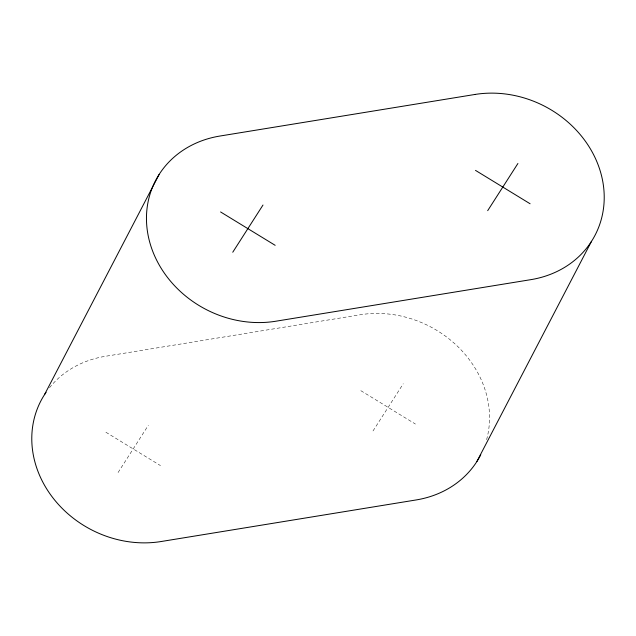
<?xml version="1.0" encoding="UTF-8"?>
<svg xmlns="http://www.w3.org/2000/svg" width="636" height="636" viewBox="0 0 636 636"><rect width="100%" height="100%" fill="white"/><g stroke="black" fill="none" stroke-linecap="round" stroke-linejoin="round"><path stroke-width="0.48" stroke-dasharray="3.18 2.39" d="M118.081 472.524L148.315 425.325M373.014 430.962L403.248 383.762M360.835 390.679L415.427 424.053M105.902 432.242L160.495 465.616M49.489 387.729A104.05 91.004 27.5 0 1 105.21 356.335L360.143 314.78A104.05 91.004 27.5 0 1 486.54 439.897"/><path stroke-width="0.95" d="M44.48 394.694L159.159 174.407M476.841 461.593L591.52 241.306M232.752 252.238L262.986 205.038M487.685 210.675L517.919 163.476M475.505 170.384L530.098 203.759M220.573 211.947L275.165 245.321M46.054 392.333A104.05 91.004 27.5 0 0 52.875 497.797A104.05 91.004 27.5 0 0 161.186 541.514L416.119 499.952A104.05 91.004 27.5 0 0 480.776 454.724M474.814 94.486L219.881 136.048A104.05 91.004 27.5 0 0 150.398 244.526A104.05 91.004 27.5 0 0 275.857 321.22L530.79 279.665A104.05 91.004 27.5 0 0 600.281 171.179A104.05 91.004 27.5 0 0 474.814 94.486"/></g></svg>
